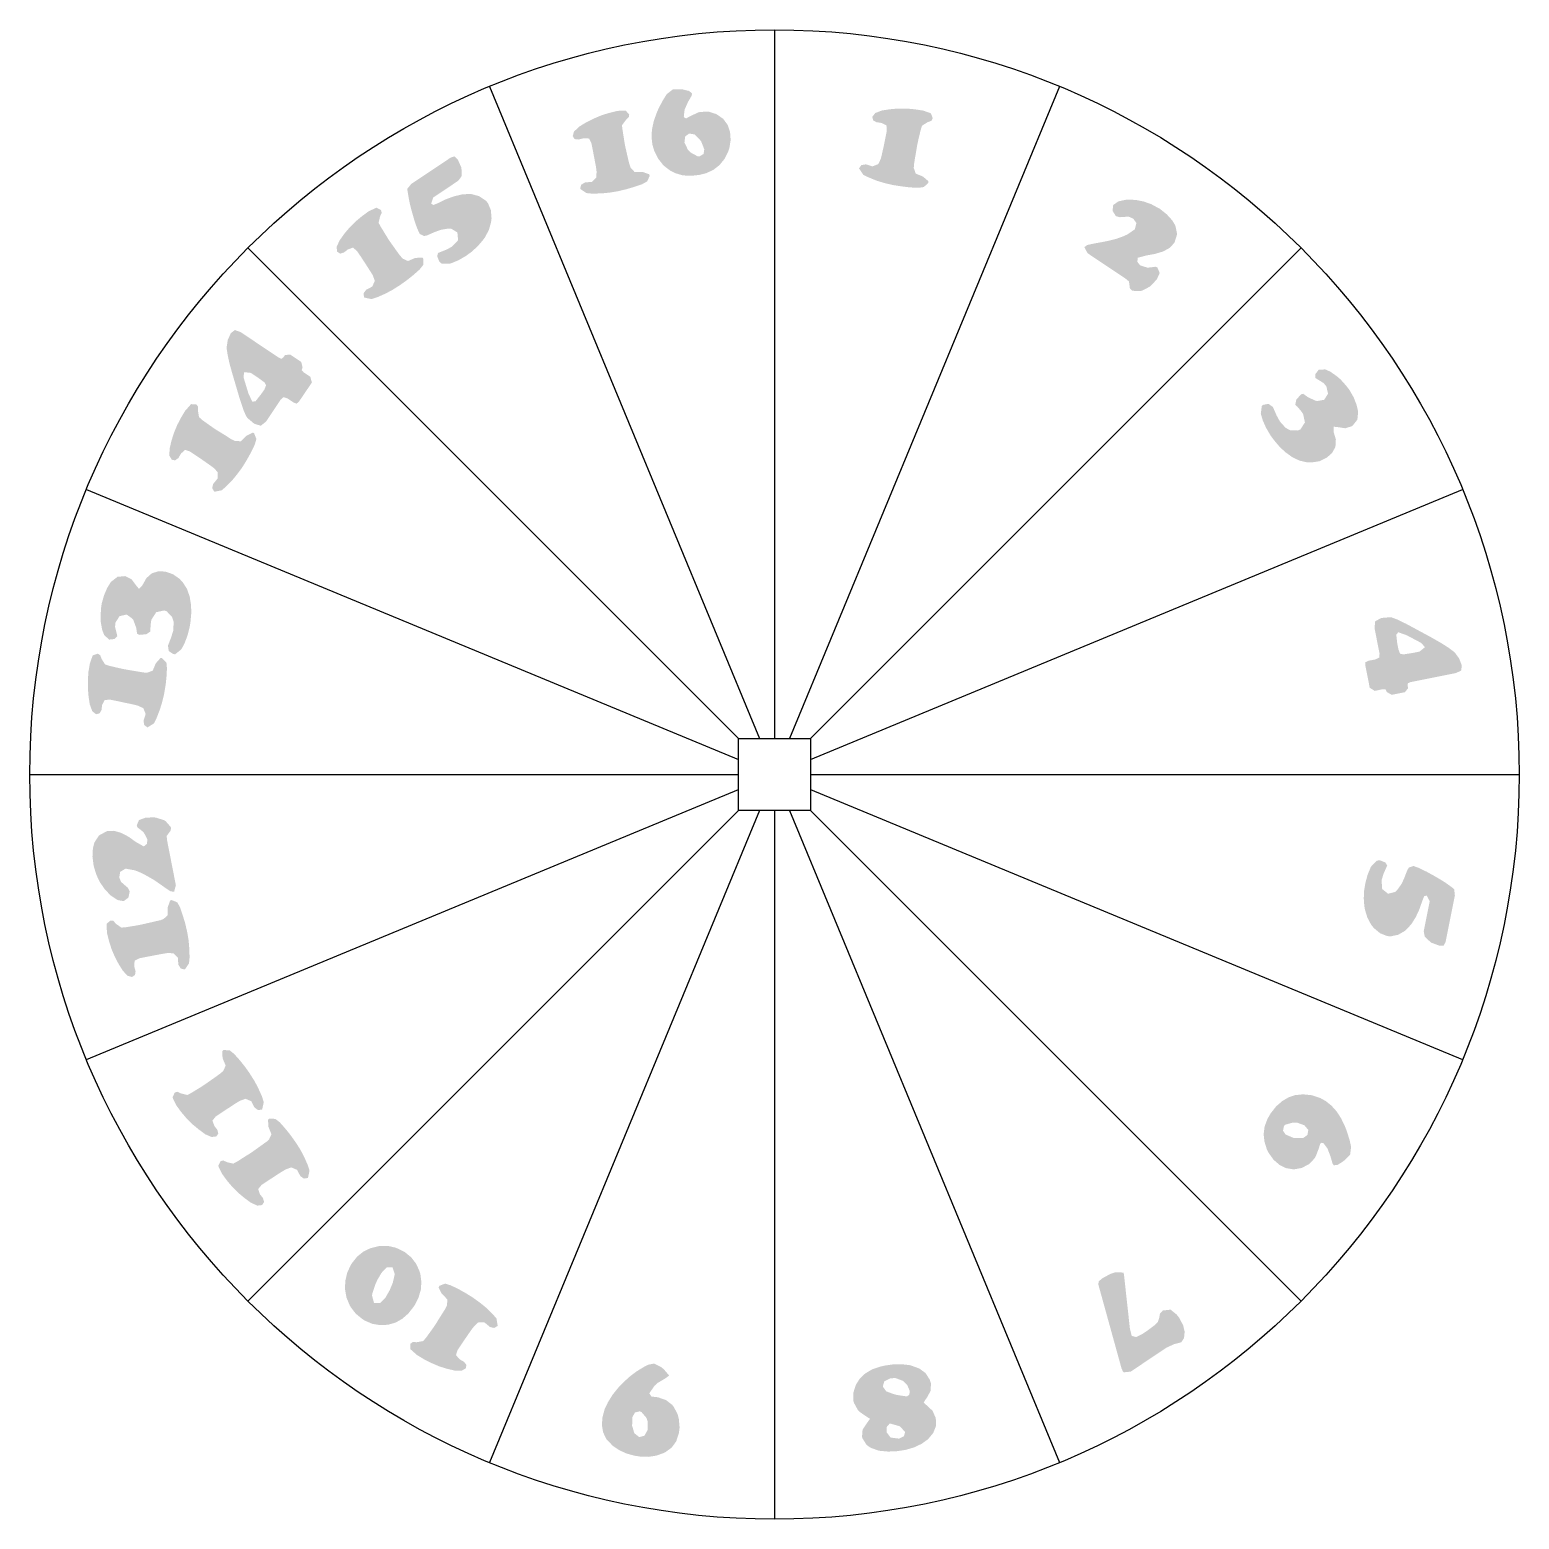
# Model space of a CAD drawing. Header units: millimetres. Extents: x 2798 to 3741, y 1452 to 1755.
# Drawn here: x 3455.3 to 3740.9, y 1469.6 to 1755.2 of the extents above; entities that cross this region are included whole.
import ezdxf

# ---------------------------------------------------------------- set-up
doc = ezdxf.new("R2010")
doc.units = ezdxf.units.MM

msp = doc.modelspace()

# ---------------------------------------------------------------- hatches: boundary and pattern name
h = msp.add_hatch(color=1)
h.dxf.hatch_style = 1
h.paths.add_polyline_path([(3626.14, 1735.97), (3626.4, 1736.83), (3627.47, 1737.5), (3628.2, 1737.76), (3628.46, 1738.24), (3628.14, 1739.15), (3628.09, 1739.21), (3626.63, 1739.73), (3624.96, 1739.98), (3623.38, 1740.12), (3621.8, 1740.12), (3620.25, 1739.98), (3618.7, 1739.74), (3617.44, 1739.26), (3616.88, 1738.54), (3617.02, 1737.87), (3617.66, 1737.5), (3618.11, 1737.44), (3618.62, 1737.36), (3619.58, 1736.91), (3619.66, 1735.89), (3619.42, 1734.71), (3619.02, 1732.71), (3618.7, 1731.29), (3618.49, 1730.46), (3618.03, 1729.47), (3616.91, 1729.02), (3616.45, 1729.18), (3615.63, 1729.42), (3614.8, 1729.28), (3614.34, 1728.7), (3614.34, 1728.64), (3615.12, 1727.44), (3616.13, 1726.93), (3617.79, 1726.26), (3619.21, 1725.83), (3620.81, 1725.46), (3620.95, 1725.43), (3622.53, 1725.19), (3624.1, 1725), (3625.68, 1724.92), (3626.75, 1725.06), (3627.61, 1725.86), (3627.63, 1726.18), (3626.62, 1727.06), (3625.2, 1727.65), (3624.83, 1728.7), (3624.85, 1729.39), (3624.88, 1729.52), (3625.07, 1730.67), (3625.47, 1733.03), (3625.71, 1734.18)])
h.paths.add_polyline_path([(3675.3, 1715.96), (3675.3, 1716.18), (3674.98, 1717.7), (3674.39, 1718.67), (3673.35, 1719.82), (3672.01, 1720.89), (3671.71, 1721.05), (3670.35, 1721.79), (3668.88, 1722.3), (3667.35, 1722.6), (3665.78, 1722.65), (3665.62, 1722.65), (3664.09, 1722.33), (3663.07, 1721.63), (3662.94, 1720.51), (3663.58, 1719.49), (3664.33, 1719.28), (3664.55, 1719.31), (3666.04, 1719.39), (3666.9, 1719.01), (3667.52, 1718.16), (3667.22, 1716.96), (3665.75, 1715.96), (3665, 1715.62), (3663.64, 1715.13), (3662.06, 1714.73), (3660.27, 1714.39), (3659.38, 1714.23), (3658.1, 1713.96), (3657.57, 1713.58), (3657.54, 1713.53), (3658.15, 1712.38), (3665.43, 1707.51), (3666.07, 1706.98), (3666.18, 1706.33), (3666.26, 1705.67), (3666.61, 1705.26), (3666.74, 1705.18), (3668.26, 1705.1), (3668.64, 1705.21), (3670.06, 1705.96), (3670.38, 1706.23), (3671.45, 1707.4), (3671.98, 1708.58), (3671.55, 1709.62), (3671.18, 1709.79), (3670.38, 1709.68), (3669.65, 1709.6), (3668.24, 1710.05), (3667.7, 1710.72), (3667.76, 1711.5), (3669.44, 1711.95), (3671.1, 1712.25), (3672.7, 1712.73), (3673.91, 1713.42), (3674.74, 1714.31), (3674.84, 1714.47)])
h.paths.add_polyline_path([(3710.04, 1681.99), (3709.75, 1683.25), (3709.19, 1684.72), (3708.36, 1686.17), (3707.74, 1686.97), (3706.67, 1688.17), (3705.95, 1688.79), (3704.69, 1689.67), (3703.73, 1690.1), (3702.47, 1690.02), (3701.86, 1689.24), (3701.8, 1688.49), (3702.18, 1688.23), (3703.38, 1687.5), (3703.92, 1686.89), (3704.27, 1685.45), (3703.52, 1684.27), (3702.18, 1684.03), (3701.83, 1684.11), (3700.44, 1684.75), (3699.5, 1685.42), (3699.08, 1685.31), (3698.17, 1684.3), (3697.98, 1683.33), (3698.35, 1682.98), (3699.21, 1681.97), (3699.48, 1681.54), (3699.83, 1679.94), (3698.97, 1678.6), (3698.51, 1678.38), (3696.99, 1678.44), (3696.13, 1678.89), (3695.04, 1680.1), (3694.4, 1681.27), (3694.29, 1681.51), (3693.7, 1682.88), (3692.84, 1683.49), (3691.83, 1683.31), (3691.56, 1683.06), (3691.37, 1681.57), (3691.75, 1680.31), (3692.39, 1678.87), (3693.27, 1677.39), (3693.89, 1676.54), (3694.93, 1675.31), (3696.03, 1674.26), (3697.39, 1673.28), (3698.78, 1672.61), (3700.17, 1672.29), (3701.14, 1672.26), (3702.66, 1672.5), (3704.02, 1673.17), (3705.04, 1674.08), (3705.68, 1675.25), (3705.76, 1676.65), (3705.31, 1678.2), (3705.34, 1679.11), (3706, 1679.05), (3707.58, 1678.81), (3708.92, 1679.24), (3709.88, 1680.45)])
h.paths.add_polyline_path([(3729.92, 1633.31), (3729.41, 1634.65), (3728.58, 1635.8), (3728.36, 1635.99), (3727.4, 1636.71), (3726.01, 1637.59), (3724.19, 1638.64), (3719.7, 1641.07), (3719.19, 1641.34), (3717.53, 1642.14), (3716.46, 1642.54), (3716.14, 1642.57), (3714.51, 1642.44), (3713.31, 1641.82), (3713.17, 1640.51), (3714.14, 1635.59), (3714.08, 1634.84), (3713.39, 1634.49), (3712.08, 1634.25), (3711.43, 1633.96), (3711.41, 1633.34), (3712.26, 1629.04), (3713.23, 1628.45), (3714.72, 1628.77), (3715.29, 1628.74), (3715.55, 1628.23), (3716.46, 1627.7), (3719, 1628.21), (3719.62, 1628.96), (3719.51, 1629.49), (3719.57, 1629.92), (3720.07, 1630.13), (3728.79, 1631.87), (3729.78, 1632.35)])
h.paths.add_polyline_path([(3721.81, 1635.99), (3721.2, 1635.86), (3719.99, 1635.64), (3718.68, 1635.45), (3718.07, 1635.59), (3717.75, 1636.44), (3717.56, 1637.43), (3717.51, 1637.75), (3717.35, 1639.23), (3717.73, 1639.7), (3719.35, 1639.12), (3722.13, 1637.65), (3722.84, 1636.83)], flags=16)
h.paths.add_polyline_path([(3722.69, 1589.08), (3723.2, 1589.21), (3723.76, 1588.11), (3722.61, 1582.39), (3722.8, 1581.32), (3723.95, 1580.25), (3724.09, 1580.17), (3725.58, 1579.61), (3726.44, 1579.63), (3726.79, 1580.28), (3728.58, 1589.24), (3728.45, 1590.39), (3728.23, 1590.63), (3726.79, 1591.67), (3725.98, 1592.18), (3724.62, 1592.98), (3723.2, 1593.76), (3721.81, 1594.45), (3720.63, 1594.88), (3719.78, 1594.58), (3719.48, 1594.13), (3718.9, 1592.63), (3718.39, 1591.48), (3717.53, 1590.28), (3717.13, 1589.9), (3715.77, 1589.56), (3714.67, 1590.44), (3714.59, 1590.68), (3714.56, 1592.26), (3714.91, 1593.41), (3715.45, 1594.61), (3715.61, 1594.96), (3715.26, 1595.55), (3714.27, 1595.95), (3713.65, 1595.92), (3712.56, 1594.83), (3712.42, 1594.58), (3711.84, 1593.17), (3711.41, 1591.56), (3711.19, 1590.25), (3711.11, 1588.67), (3711.22, 1587.15), (3711.35, 1586.48), (3711.81, 1584.96), (3712.53, 1583.62), (3713.04, 1582.98), (3714.24, 1581.99), (3715.58, 1581.45), (3716.19, 1581.37), (3717.72, 1581.69), (3719.06, 1582.47), (3720.15, 1583.62), (3720.31, 1583.83), (3721.09, 1585.09), (3721.76, 1586.53), (3722.32, 1588.14)])
h.paths.add_polyline_path([(3706.75, 1546.52), (3705.9, 1547.83), (3704.91, 1548.93), (3703.81, 1549.81), (3702.74, 1550.4), (3701.22, 1550.91), (3701.06, 1550.93), (3699.45, 1551.09), (3697.93, 1550.93), (3696.78, 1550.56), (3695.49, 1549.81), (3694.32, 1548.79), (3693.27, 1547.46), (3692.63, 1546.36), (3692.1, 1544.92), (3691.91, 1543.47), (3692.07, 1542.03), (3692.52, 1540.56), (3692.9, 1539.83), (3693.81, 1538.55), (3694.96, 1537.56), (3696.21, 1536.94), (3697.69, 1536.7), (3699.21, 1536.97), (3699.26, 1537), (3700.65, 1537.72), (3701.7, 1538.84), (3701.91, 1539.22), (3702.5, 1540.74), (3702.77, 1541.65), (3703.04, 1541.81), (3703.38, 1541.73), (3704.14, 1540.73), (3704.72, 1539.22), (3705.12, 1537.83), (3705.36, 1537.48), (3706.08, 1537.56), (3707.15, 1538.23), (3707.45, 1538.47), (3708.49, 1539.51), (3708.68, 1541.01), (3708.44, 1542.16), (3707.9, 1543.93), (3707.48, 1545.02)])
h.paths.add_polyline_path([(3700.47, 1544.27), (3700.31, 1543.31), (3699.47, 1542.69), (3697.67, 1542.72), (3696.11, 1543.39), (3695.63, 1544.11), (3695.81, 1545), (3696.03, 1545.26), (3697.55, 1545.69), (3698.33, 1545.66), (3699.72, 1545.16)], flags=16)
h.paths.add_polyline_path([(3697.67, 1542.72), (3697.55, 1542.78), (3697.82, 1542.72), (3699.47, 1542.69), (3699.5, 1542.72), (3699.4, 1542.7)], flags=0)
h.paths.add_polyline_path([(3673.3, 1502.53), (3674.76, 1503.19), (3676.1, 1503.54), (3676.64, 1504.34), (3676.77, 1505.54), (3676.48, 1506.8), (3675.7, 1508.27), (3675.24, 1508.86), (3674.12, 1509.77), (3674.01, 1509.8), (3672.57, 1509.64), (3672.04, 1509.05), (3671.87, 1508.16), (3671.61, 1507.39), (3670.91, 1506.75), (3669.44, 1505.65), (3668.69, 1505.17), (3667.46, 1504.55), (3666.61, 1504.77), (3666.26, 1506.24), (3665.13, 1516.54), (3665.05, 1516.86), (3665, 1516.91), (3663.5, 1516.99), (3662.46, 1516.62), (3661.02, 1515.84), (3660.29, 1515.23), (3660.21, 1514.64), (3664.65, 1498.59), (3664.89, 1498.03), (3665.11, 1497.79), (3666.42, 1497.92)])
h.paths.add_polyline_path([(3627.31, 1491.45), (3626.73, 1491.98), (3627.15, 1492.7), (3627.31, 1492.87), (3628.06, 1494.23), (3628.12, 1495.67), (3627.9, 1496.37), (3627.07, 1497.65), (3625.9, 1498.51), (3624.37, 1499.07), (3623.94, 1499.18), (3622.45, 1499.34), (3620.84, 1499.31), (3619.18, 1499.07), (3618.41, 1498.88), (3616.83, 1498.35), (3615.52, 1497.57), (3614.5, 1496.61), (3613.74, 1495.43), (3613.22, 1493.83), (3613.24, 1492.36), (3613.35, 1491.93), (3614.1, 1490.57), (3614.42, 1490.22), (3615.71, 1489.33), (3616.43, 1488.88), (3616.03, 1488.29), (3615.89, 1488.13), (3615.01, 1486.79), (3614.9, 1485.43), (3614.96, 1485.16), (3615.79, 1483.85), (3616.56, 1483.32), (3618.06, 1482.78), (3618.38, 1482.73), (3619.9, 1482.59), (3621.48, 1482.65), (3623.11, 1482.89), (3623.36, 1482.94), (3624.96, 1483.42), (3626.35, 1484.09), (3627.55, 1484.95), (3628.54, 1486.13), (3629.08, 1487.49), (3629.05, 1488.99), (3628.44, 1490.4)])
h.paths.add_polyline_path([(3619.53, 1494.15), (3618.89, 1495.06), (3619.16, 1496.05), (3620.33, 1496.64), (3621.3, 1496.69), (3622.74, 1496.16), (3623.57, 1495.33), (3624.02, 1494.31), (3624, 1493.56), (3623.6, 1493.21), (3623.28, 1493.19), (3621.56, 1493.45), (3620.81, 1493.67)], flags=16)
h.paths.add_polyline_path([(3620.17, 1487.92), (3620.41, 1487.94), (3621.99, 1487.49), (3622.21, 1487.38), (3623.17, 1486.34), (3622.95, 1485.56), (3622, 1485.07), (3620.39, 1485.27), (3619.61, 1486.31), (3619.66, 1487.36)], flags=16)
h.paths.add_polyline_path([(3579.52, 1489.82), (3578.79, 1491.18), (3578.5, 1491.55), (3577.32, 1492.46), (3575.77, 1493), (3575.42, 1493.05), (3574.54, 1493.13), (3574.12, 1493.76), (3575.08, 1495.17), (3575.67, 1495.73), (3576.98, 1496.5), (3577.89, 1497.12), (3577.89, 1497.2), (3576.87, 1498.4), (3576.33, 1498.83), (3575.02, 1499.47), (3573.85, 1499.23), (3573.04, 1498.8), (3571.73, 1498), (3570.5, 1497.09), (3569.27, 1495.99), (3568.12, 1494.79), (3567.05, 1493.45), (3566.2, 1492.09), (3565.55, 1490.73), (3565.14, 1489.19), (3565.02, 1487.7), (3565.26, 1486.26), (3565.9, 1484.97), (3566.95, 1483.85), (3567.05, 1483.74), (3568.34, 1482.86), (3569.75, 1482.22), (3571.31, 1481.79), (3572.4, 1481.63), (3573.98, 1481.58), (3575.5, 1481.82), (3576.9, 1482.33), (3577.22, 1482.49), (3578.42, 1483.37), (3579.28, 1484.57), (3579.78, 1486.1), (3579.92, 1487.22), (3579.78, 1488.8)])
h.paths.add_polyline_path([(3573.82, 1488.29), (3573.77, 1486.69), (3573.18, 1485.64), (3572.19, 1485.35), (3571.23, 1486.13), (3570.82, 1487.54), (3570.85, 1489.15), (3571.36, 1490.08), (3572.27, 1490.3), (3572.59, 1490.19), (3573.58, 1489.04)], flags=16)
h.paths.add_polyline_path([(3544.8, 1508.11), (3544.05, 1508.99), (3542.77, 1510.22), (3541.62, 1511.16), (3540.14, 1512.22), (3538.81, 1513.03), (3537.42, 1513.81), (3536, 1514.48), (3534.96, 1514.8), (3533.86, 1514.37), (3533.7, 1514.08), (3534.31, 1512.87), (3535.38, 1511.78), (3535.33, 1510.68), (3535.04, 1510.06), (3534.98, 1509.93), (3534.34, 1508.94), (3533.08, 1506.91), (3532.41, 1505.94), (3531.32, 1504.45), (3530.76, 1503.78), (3529.53, 1503.56), (3528.75, 1503.59), (3528.32, 1503.27), (3528.27, 1502.28), (3528.3, 1502.23), (3529.54, 1501.12), (3530.89, 1500.3), (3532.31, 1499.58), (3533.75, 1498.96), (3535.25, 1498.48), (3536.77, 1498.13), (3538.11, 1498.08), (3538.91, 1498.54), (3539.05, 1499.2), (3538.59, 1499.79), (3538.19, 1500.03), (3537.76, 1500.27), (3537.04, 1501.08), (3537.34, 1502.04), (3538.03, 1503.06), (3539.16, 1504.74), (3539.98, 1505.92), (3540.52, 1506.61), (3541.32, 1507.36), (3542.5, 1507.34), (3542.9, 1507.04), (3543.54, 1506.48), (3544.37, 1506.29), (3545.01, 1506.67), (3545.04, 1506.72)])
h.paths.add_polyline_path([(3530.3, 1513.62), (3530.41, 1515.09), (3530.22, 1516.59), (3530.03, 1517.23), (3529.39, 1518.62), (3528.46, 1519.83), (3527.23, 1520.84), (3526.93, 1521), (3525.54, 1521.67), (3524.04, 1522.02), (3522.46, 1522.02), (3522.17, 1521.97), (3520.65, 1521.59), (3519.31, 1520.95), (3518.13, 1520.01), (3517.14, 1518.78), (3516.85, 1518.33), (3516.18, 1516.88), (3515.83, 1515.36), (3515.8, 1515.2), (3515.78, 1513.62), (3516.05, 1512.1), (3516.66, 1510.65), (3516.85, 1510.3), (3517.81, 1509.05), (3519.01, 1508.06), (3519.55, 1507.71), (3520.99, 1507.09), (3522.49, 1506.83), (3524.02, 1506.91), (3525.43, 1507.31), (3526.72, 1508.03), (3527.89, 1509.05), (3528.94, 1510.38), (3529.15, 1510.71), (3529.87, 1512.15)])
h.paths.add_polyline_path([(3524.34, 1513.54), (3523.51, 1512.1), (3522.49, 1511.05), (3521.33, 1511.08), (3520.94, 1512.52), (3521.05, 1513.06), (3521.58, 1514.66), (3521.98, 1515.52), (3522.76, 1516.86), (3523.78, 1517.93), (3524.87, 1517.93), (3525.3, 1516.64), (3525.27, 1516.46), (3524.93, 1514.99)], flags=16)
h.paths.add_polyline_path([(3506.31, 1541.89), (3506.23, 1542), (3505.29, 1543.31), (3504.3, 1544.54), (3503.26, 1545.72), (3502.4, 1546.39), (3501.23, 1546.41), (3500.99, 1546.2), (3501.09, 1544.86), (3501.66, 1543.44), (3501.2, 1542.45), (3500.69, 1541.97), (3500.59, 1541.92), (3499.62, 1541.22), (3497.67, 1539.83), (3496.68, 1539.22), (3495.13, 1538.23), (3494.33, 1537.8), (3493.12, 1538.09), (3492.4, 1538.42), (3491.89, 1538.28), (3491.46, 1537.4), (3491.46, 1537.35), (3492.16, 1535.9), (3492.19, 1535.85), (3493.12, 1534.56), (3494.17, 1533.33), (3495.26, 1532.24), (3496.47, 1531.22), (3497.72, 1530.31), (3498.95, 1529.75), (3499.86, 1529.86), (3500.24, 1530.45), (3500.05, 1531.17), (3499.78, 1531.52), (3499.46, 1531.92), (3499.11, 1532.93), (3499.76, 1533.71), (3500.77, 1534.38), (3502.46, 1535.5), (3503.69, 1536.28), (3504.41, 1536.7), (3505.45, 1537.08), (3506.55, 1536.62), (3506.79, 1536.2), (3507.19, 1535.42), (3507.86, 1534.94), (3508.61, 1535.05), (3508.66, 1535.07), (3508.96, 1536.46), (3508.61, 1537.56), (3507.89, 1539.19), (3507.19, 1540.5)])
h.paths.add_polyline_path([(3499.11, 1552.32), (3498.42, 1553.63), (3497.41, 1555.22), (3496.52, 1556.47), (3495.53, 1557.7), (3494.49, 1558.85), (3493.63, 1559.55), (3492.45, 1559.57), (3492.21, 1559.36), (3492.29, 1558.02), (3492.88, 1556.6), (3492.43, 1555.59), (3491.9, 1555.12), (3490.85, 1554.36), (3488.9, 1552.99), (3487.91, 1552.35), (3486.33, 1551.39), (3485.55, 1550.96), (3484.35, 1551.25), (3483.63, 1551.58), (3483.12, 1551.44), (3482.69, 1550.53), (3482.69, 1550.48), (3483.42, 1548.96), (3484.35, 1547.7), (3485.37, 1546.49), (3486.49, 1545.37), (3487.69, 1544.38), (3488.95, 1543.44), (3490.18, 1542.91), (3491.09, 1543.02), (3491.46, 1543.58), (3491.28, 1544.3), (3490.98, 1544.67), (3490.69, 1545.08), (3490.34, 1546.07), (3490.98, 1546.84), (3491.97, 1547.51), (3493.68, 1548.63), (3494.92, 1549.44), (3495.64, 1549.86), (3496.68, 1550.24), (3497.78, 1549.78), (3498.02, 1549.33), (3498.39, 1548.58), (3499.09, 1548.07), (3499.84, 1548.18), (3499.89, 1548.23), (3500.18, 1549.6), (3499.84, 1550.69)])
h.paths.add_polyline_path([(3485.1, 1583.94), (3484.64, 1585.46), (3484.14, 1586.94), (3483.6, 1587.9), (3482.53, 1588.35), (3482.24, 1588.27), (3481.78, 1586.99), (3481.78, 1585.46), (3480.98, 1584.72), (3480.34, 1584.47), (3480.2, 1584.45), (3479.05, 1584.18), (3476.73, 1583.65), (3475.58, 1583.43), (3473.76, 1583.14), (3472.88, 1583.06), (3471.86, 1583.78), (3471.32, 1584.37), (3470.79, 1584.42), (3470.04, 1583.78), (3470.04, 1583.7), (3470.12, 1582.05), (3470.5, 1580.52), (3470.98, 1578.99), (3471.59, 1577.55), (3472.31, 1576.16), (3473.14, 1574.82), (3474.05, 1573.83), (3474.94, 1573.59), (3475.5, 1573.99), (3475.6, 1574.71), (3475.47, 1575.17), (3475.34, 1575.65), (3475.42, 1576.72), (3476.3, 1577.17), (3477.48, 1577.41), (3479.48, 1577.79), (3480.93, 1578.06), (3481.76, 1578.19), (3482.88, 1578.14), (3483.71, 1577.28), (3483.74, 1576.8), (3483.82, 1575.94), (3484.27, 1575.22), (3484.99, 1575.03), (3485.05, 1575.03), (3485.85, 1576.21), (3485.96, 1577.36), (3485.9, 1579.13), (3485.77, 1580.62), (3485.5, 1582.23), (3485.47, 1582.36)])
h.paths.add_polyline_path([(3481.65, 1599.77), (3481.57, 1600.63), (3481.94, 1601.16), (3482.34, 1601.67), (3482.4, 1602.21), (3482.34, 1602.37), (3481.35, 1603.49), (3481.01, 1603.68), (3479.48, 1604.16), (3479.05, 1604.21), (3477.48, 1604.13), (3476.25, 1603.68), (3475.82, 1602.64), (3475.98, 1602.26), (3476.62, 1601.78), (3477.18, 1601.3), (3477.88, 1599.96), (3477.77, 1599.11), (3477.18, 1598.63), (3475.66, 1599.48), (3474.29, 1600.47), (3472.82, 1601.24), (3471.48, 1601.62), (3470.25, 1601.59), (3470.07, 1601.54), (3468.7, 1600.79), (3468.54, 1600.66), (3467.69, 1599.35), (3467.42, 1598.25), (3467.34, 1596.7), (3467.55, 1594.99), (3467.63, 1594.67), (3468.09, 1593.17), (3468.76, 1591.78), (3469.64, 1590.49), (3470.71, 1589.34), (3470.82, 1589.24), (3472.13, 1588.35), (3473.33, 1588.14), (3474.24, 1588.83), (3474.48, 1590.01), (3474.11, 1590.71), (3473.95, 1590.84), (3472.82, 1591.83), (3472.47, 1592.69), (3472.66, 1593.76), (3473.69, 1594.37), (3475.44, 1594.05), (3476.22, 1593.76), (3477.53, 1593.11), (3478.95, 1592.31), (3480.45, 1591.3), (3481.19, 1590.76), (3482.26, 1590.04), (3482.93, 1589.93), (3482.99, 1589.93), (3483.33, 1591.19)])
h.paths.add_polyline_path([(3481.38, 1629.65), (3481.54, 1631.23), (3481.62, 1632.81), (3481.52, 1633.88), (3480.69, 1634.73), (3480.39, 1634.76), (3479.48, 1633.74), (3478.89, 1632.33), (3477.85, 1631.95), (3477.18, 1631.98), (3477.05, 1632), (3475.87, 1632.19), (3473.54, 1632.59), (3472.39, 1632.83), (3470.58, 1633.26), (3469.75, 1633.53), (3469.08, 1634.6), (3468.81, 1635.32), (3468.33, 1635.59), (3467.42, 1635.27), (3467.37, 1635.21), (3466.85, 1633.76), (3466.56, 1632.08), (3466.46, 1630.48), (3466.46, 1628.93), (3466.59, 1627.35), (3466.83, 1625.83), (3467.31, 1624.54), (3468.03, 1623.98), (3468.7, 1624.14), (3469.08, 1624.78), (3469.13, 1625.24), (3469.18, 1625.75), (3469.67, 1626.68), (3470.66, 1626.79), (3471.86, 1626.55), (3473.84, 1626.12), (3475.26, 1625.83), (3476.09, 1625.61), (3477.1, 1625.13), (3477.53, 1624.03), (3477.4, 1623.58), (3477.13, 1622.75), (3477.26, 1621.92), (3477.85, 1621.47), (3477.93, 1621.47), (3479.11, 1622.21), (3479.64, 1623.26), (3480.28, 1624.92), (3480.71, 1626.33), (3481.09, 1627.91), (3481.11, 1628.07)])
h.paths.add_polyline_path([(3485.47, 1648), (3484.7, 1649.2), (3484.06, 1649.92), (3482.8, 1650.81), (3481.35, 1651.32), (3479.99, 1651.4), (3478.71, 1650.99), (3477.69, 1650.09), (3476.89, 1648.67), (3476.25, 1648.03), (3475.82, 1648.53), (3474.85, 1649.84), (3473.6, 1650.46), (3472.14, 1650.33), (3470.87, 1649.34), (3470.17, 1648.21), (3469.56, 1646.8), (3469.1, 1645.19), (3468.97, 1644.17), (3468.89, 1642.57), (3468.94, 1641.61), (3469.21, 1640.11), (3469.61, 1639.12), (3470.55, 1638.29), (3471.54, 1638.4), (3472.1, 1638.91), (3472.02, 1639.33), (3471.67, 1640.7), (3471.73, 1641.53), (3472.53, 1642.78), (3473.89, 1643.1), (3474.99, 1642.3), (3475.18, 1642.03), (3475.71, 1640.59), (3475.9, 1639.44), (3476.27, 1639.2), (3477.64, 1639.31), (3478.44, 1639.84), (3478.44, 1640.35), (3478.55, 1641.66), (3478.68, 1642.17), (3479.56, 1643.54), (3481.09, 1643.88), (3481.57, 1643.72), (3482.61, 1642.6), (3482.91, 1641.69), (3482.83, 1640.03), (3482.45, 1638.77), (3482.34, 1638.5), (3481.81, 1637.11), (3481.97, 1636.1), (3482.83, 1635.51), (3483.2, 1635.48), (3484.38, 1636.42), (3484.99, 1637.57), (3485.55, 1639.04), (3485.98, 1640.7), (3486.14, 1641.74), (3486.28, 1643.35), (3486.25, 1644.87), (3485.98, 1646.53)])
h.paths.add_polyline_path([(3497.8, 1674.29), (3498.47, 1675.71), (3498.77, 1676.75), (3498.34, 1677.85), (3498.07, 1677.98), (3496.87, 1677.39), (3495.77, 1676.32), (3494.67, 1676.38), (3493.95, 1676.71), (3492.94, 1677.37), (3490.9, 1678.62), (3489.94, 1679.29), (3488.44, 1680.36), (3487.77, 1680.95), (3487.56, 1682.18), (3487.59, 1682.96), (3487.27, 1683.39), (3486.28, 1683.44), (3486.22, 1683.41), (3485.12, 1682.17), (3484.3, 1680.82), (3483.57, 1679.4), (3482.96, 1677.93), (3482.5, 1676.46), (3482.13, 1674.93), (3482.08, 1673.57), (3482.56, 1672.77), (3483.2, 1672.66), (3483.82, 1673.11), (3484.03, 1673.49), (3484.3, 1673.94), (3485.07, 1674.67), (3486.04, 1674.35), (3487.05, 1673.68), (3488.74, 1672.53), (3489.91, 1671.7), (3490.61, 1671.19), (3491.36, 1670.39), (3491.33, 1669.18), (3491.04, 1668.81), (3490.48, 1668.14), (3490.29, 1667.34), (3490.66, 1666.7), (3490.72, 1666.64), (3492.11, 1666.91), (3492.99, 1667.66), (3494.22, 1668.94), (3495.16, 1670.09), (3496.12, 1671.4), (3496.2, 1671.54), (3497.03, 1672.9)])
h.paths.add_polyline_path([(3509.12, 1688.68), (3507.83, 1689.54), (3507.46, 1689.94), (3507.62, 1690.5), (3507.38, 1691.52), (3505.21, 1692.96), (3504.25, 1692.83), (3503.93, 1692.4), (3503.58, 1692.13), (3503.07, 1692.35), (3495.69, 1697.29), (3494.65, 1697.64), (3493.87, 1697.05), (3493.28, 1695.74), (3493.07, 1694.35), (3493.07, 1694.08), (3493.26, 1692.88), (3493.6, 1691.28), (3494.17, 1689.24), (3495.61, 1684.35), (3495.8, 1683.79), (3496.39, 1682.05), (3496.89, 1681.01), (3497.08, 1680.76), (3498.34, 1679.69), (3499.62, 1679.29), (3500.64, 1680.12), (3503.42, 1684.3), (3503.98, 1684.78), (3504.73, 1684.54), (3505.83, 1683.79), (3506.47, 1683.52), (3506.95, 1683.95), (3509.41, 1687.58)])
h.paths.add_polyline_path([(3500.64, 1687.05), (3500.29, 1686.22), (3499.7, 1685.39), (3499.52, 1685.15), (3498.61, 1684), (3497.98, 1683.91), (3497.24, 1685.5), (3496.33, 1688.49), (3496.39, 1689.57), (3497.72, 1689.43), (3498.23, 1689.08), (3499.25, 1688.39), (3500.32, 1687.61)], flags=16)
h.paths.add_polyline_path([(3526.37, 1711.87), (3526.29, 1711.95), (3525.59, 1712.91), (3524.2, 1714.87), (3523.59, 1715.86), (3522.63, 1717.43), (3522.2, 1718.21), (3522.49, 1719.44), (3522.81, 1720.14), (3522.65, 1720.67), (3521.77, 1721.1), (3520.3, 1720.42), (3518.93, 1719.41), (3517.73, 1718.4), (3516.61, 1717.27), (3515.62, 1716.1), (3514.71, 1714.81), (3514.15, 1713.58), (3514.25, 1712.67), (3514.82, 1712.3), (3515.54, 1712.51), (3515.91, 1712.78), (3516.31, 1713.1), (3517.3, 1713.45), (3518.08, 1712.78), (3518.75, 1711.79), (3519.87, 1710.08), (3520.65, 1708.85), (3521.1, 1708.13), (3521.48, 1707.08), (3520.99, 1705.99), (3520.57, 1705.75), (3519.82, 1705.37), (3519.31, 1704.68), (3519.42, 1703.93), (3519.47, 1703.87), (3520.83, 1703.58), (3521.93, 1703.93), (3523.56, 1704.65), (3524.87, 1705.35), (3526.26, 1706.23), (3526.37, 1706.31), (3527.68, 1707.24), (3528.91, 1708.23), (3530.09, 1709.28), (3530.76, 1710.13), (3530.78, 1711.31), (3530.6, 1711.55), (3529.23, 1711.47), (3527.84, 1710.88), (3526.82, 1711.34)])
h.paths.add_polyline_path([(3543.73, 1720.64), (3543.17, 1721.98), (3542.77, 1722.46), (3541.48, 1723.32), (3539.98, 1723.72), (3538.41, 1723.69), (3538.14, 1723.64), (3536.69, 1723.29), (3535.2, 1722.76), (3533.65, 1722.01), (3532.74, 1721.63), (3532.28, 1721.87), (3532.68, 1723.05), (3537.5, 1726.29), (3538.14, 1727.17), (3538.09, 1728.75), (3538.03, 1728.91), (3537.39, 1730.33), (3536.77, 1730.94), (3536.05, 1730.73), (3528.46, 1725.65), (3527.73, 1724.76), (3527.73, 1724.44), (3528.03, 1722.68), (3528.22, 1721.74), (3528.62, 1720.22), (3529.07, 1718.67), (3529.58, 1717.19), (3530.09, 1716.07), (3530.92, 1715.67), (3531.48, 1715.79), (3532.92, 1716.42), (3534.1, 1716.85), (3535.54, 1717.11), (3536.11, 1717.09), (3537.31, 1716.36), (3537.44, 1714.97), (3537.34, 1714.73), (3536.24, 1713.61), (3535.17, 1713.05), (3533.97, 1712.57), (3533.59, 1712.43), (3533.43, 1711.79), (3533.83, 1710.8), (3534.31, 1710.37), (3535.84, 1710.37), (3536.13, 1710.45), (3537.55, 1711.04), (3538.97, 1711.87), (3540.04, 1712.65), (3541.21, 1713.72), (3542.2, 1714.87), (3542.61, 1715.43), (3543.35, 1716.85), (3543.76, 1718.29), (3543.86, 1719.09)])
h.paths.add_polyline_path([(3570.32, 1729.44), (3570.26, 1729.55), (3569.99, 1730.7), (3569.46, 1733.03), (3569.27, 1734.18), (3568.98, 1736.02), (3568.87, 1736.91), (3569.62, 1737.92), (3570.18, 1738.46), (3570.26, 1738.99), (3569.59, 1739.72), (3569.54, 1739.74), (3568.04, 1739.67), (3566.33, 1739.26), (3564.83, 1738.78), (3563.39, 1738.16), (3562, 1737.47), (3560.66, 1736.64), (3559.67, 1735.7), (3559.43, 1734.82), (3559.8, 1734.26), (3560.55, 1734.18), (3560.98, 1734.29), (3561.49, 1734.42), (3562.56, 1734.37), (3563.01, 1733.46), (3563.25, 1732.28), (3563.63, 1730.27), (3563.9, 1728.86), (3564, 1728), (3563.95, 1726.88), (3563.12, 1726.05), (3562.61, 1726.02), (3561.76, 1725.94), (3561.03, 1725.49), (3560.87, 1724.76), (3560.87, 1724.71), (3562.05, 1723.91), (3563.17, 1723.8), (3564.97, 1723.85), (3566.44, 1723.99), (3568.2, 1724.28), (3569.75, 1724.66), (3571.28, 1725.11), (3572.75, 1725.62), (3573.71, 1726.15), (3574.19, 1727.22), (3574.09, 1727.52), (3572.8, 1727.97), (3571.28, 1727.97), (3570.53, 1728.78)])
h.paths.add_polyline_path([(3589.15, 1736.96), (3588.29, 1738.14), (3587.03, 1739.02), (3586.98, 1739.05), (3585.48, 1739.53), (3583.93, 1739.47), (3583.5, 1739.37), (3582.03, 1738.7), (3581.2, 1738.24), (3580.88, 1738.32), (3580.72, 1738.62), (3580.88, 1739.85), (3580.88, 1739.9), (3581.52, 1741.35), (3582.24, 1742.6), (3582.3, 1743.03), (3581.74, 1743.49), (3580.51, 1743.78), (3580.13, 1743.81), (3578.66, 1743.81), (3577.48, 1742.9), (3576.82, 1741.88), (3575.96, 1740.28), (3575.48, 1739.18), (3574.94, 1737.6), (3574.62, 1736.08), (3574.54, 1734.63), (3574.7, 1733.22), (3575.05, 1732.04), (3575.75, 1730.62), (3575.85, 1730.46), (3576.84, 1729.2), (3578.05, 1728.27), (3579.14, 1727.71), (3580.56, 1727.3), (3582.14, 1727.22), (3583.8, 1727.41), (3585.03, 1727.73), (3586.42, 1728.37), (3587.57, 1729.28), (3588.5, 1730.41), (3589.2, 1731.77), (3589.47, 1732.55), (3589.71, 1734.07), (3589.6, 1735.6)])
h.paths.add_polyline_path([(3581.76, 1735.33), (3582.79, 1735.16), (3583.93, 1733.99), (3584.09, 1733.75), (3584.65, 1732.31), (3584.52, 1731.42), (3583.74, 1730.94), (3583.42, 1730.94), (3582.03, 1731.69), (3581.5, 1732.25), (3580.85, 1733.62), (3580.99, 1734.77)], flags=16)

# ---------------------------------------------------------------- linework, layer by layer
at = {"color": 5}
for p, q in [((3598.12, 1755.22), (3598.12, 1619.31)), ((3543.47, 1744.35), (3595.26, 1619.31)), ((3652.77, 1744.35), (3600.97, 1619.31)), ((3497.14, 1713.4), (3591.23, 1619.31)), ((3699.09, 1713.4), (3605.01, 1619.31)), ((3466.19, 1667.07), (3591.23, 1615.27)), ((3605.01, 1615.27), (3730.05, 1667.07)), ((3455.32, 1612.42), (3591.23, 1612.42)), ((3605.01, 1612.42), (3740.92, 1612.42)), ((3466.19, 1557.77), (3591.23, 1609.57)), ((3605.01, 1609.57), (3730.05, 1557.77)), ((3591.23, 1605.53), (3497.14, 1511.45)), ((3595.26, 1605.53), (3543.47, 1480.49)), ((3598.12, 1605.53), (3598.12, 1469.62)), ((3600.97, 1605.53), (3652.77, 1480.49)), ((3605.01, 1605.53), (3699.09, 1511.45))]:
    msp.add_line(p, q, dxfattribs=at)
for p, q in [((3591.23, 1605.53), (3591.23, 1619.31)), ((3591.23, 1619.31), (3605.01, 1619.31)), ((3605.01, 1619.31), (3605.01, 1605.53)), ((3605.01, 1605.53), (3591.23, 1605.53))]:
    msp.add_line(p, q)
msp.add_circle((3598.12, 1612.42), 142.8)

doc.saveas('drawing.dxf')
